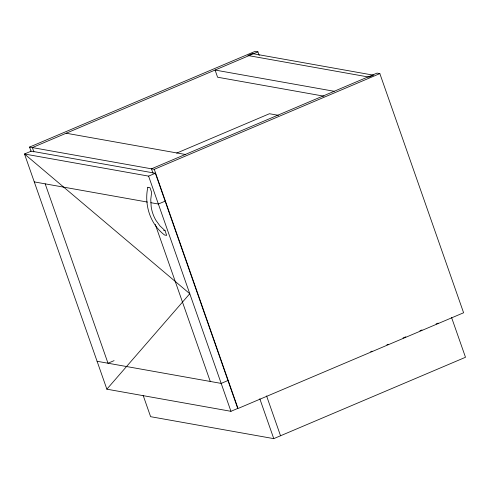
<?xml version="1.0" encoding="UTF-8"?>
<svg xmlns="http://www.w3.org/2000/svg" width="490" height="490" viewBox="0 0 490 490"><rect width="100%" height="100%" fill="white"/><g stroke="black" fill="none" stroke-linecap="round" stroke-linejoin="round"><path stroke-width="0.73" d="M147.839 187.223C144.017 204.624 150.161 224.138 164.573 235.01L166.68 235.39L165.087 230.729L159.954 225.902L155.863 220.212A37.044 34.447 -79.9 0 1 151.19 206.884L150.755 199.632L151.618 192.27L149.946 187.596L147.851 187.358M106.863 389.183L189.771 293.718L24.5 153.995L31.268 151.122L155.361 173.252L237.724 408.44L230.955 411.312L106.863 389.183L24.5 153.995L148.593 176.124L155.361 173.252M31.078 151.416L29.559 147.08L255.125 51.358L257.93 51.854L259.198 55.468M257.93 51.854L32.365 147.582L33.884 151.918M176.651 153.113L269.451 113.729L278.461 115.334M154.276 169.32L379.842 73.598L463.601 312.767L238.03 408.495L154.276 169.32L29.559 147.08M165.13 201.157L158.368 204.03L150.847 202.689M114.09 360.64L108.002 363.225L45.184 183.842M227.948 380.534L221.18 383.407L97.087 361.277M370.661 351.74L372.069 351.14M386.837 344.874L388.245 344.274M403.013 338.008L405.824 336.814M419.893 330.848L422 329.948M436.069 323.982L438.176 323.088M143.135 395.326L150.614 416.684L273.769 438.642L465.5 357.277L451.541 317.416M379.842 73.598L377.037 73.096L151.471 168.823L152.99 173.16M334.18 91.287L215.073 70.046L217.585 77.218L323.957 96.187M66.199 133.225L185.306 154.46M34.269 181.9L147.453 202.082M163.629 230.471L165.087 230.729M266.578 395.908L280.537 435.769M259.81 398.78L273.769 438.642M148.593 176.124L230.955 411.312M155.275 224.414L210.271 381.459M252.326 53.575L247.818 55.492L369.105 77.12L373.613 75.203L252.326 53.575"/></g></svg>
